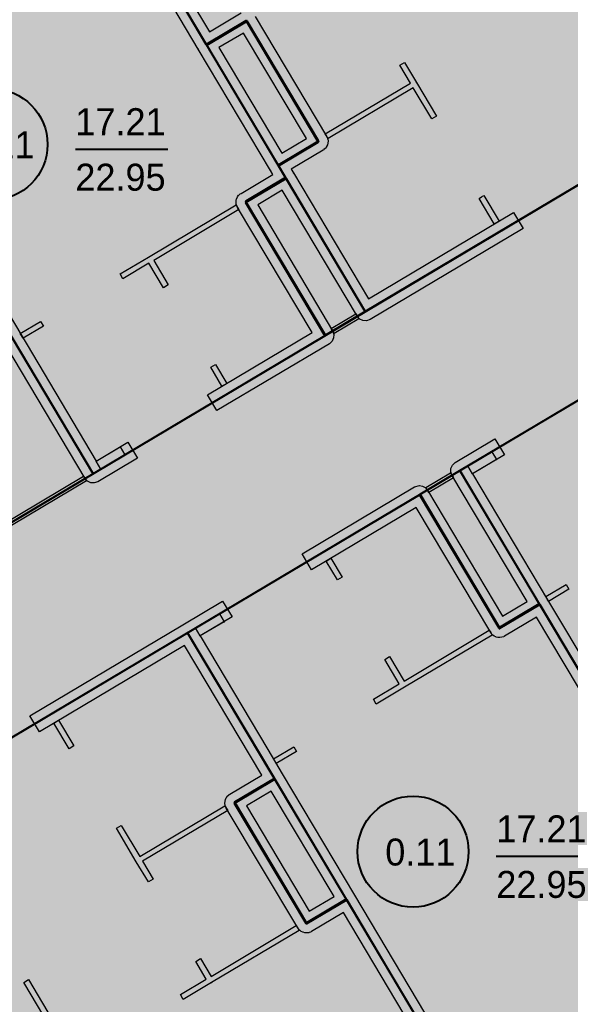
# Model space of a CAD drawing. Header units: millimetres. Extents: x 0 to 312583, y -208103 to 25097.
# Drawn here: x 53342 to 59294, y -116816 to -106175 of the extents above; entities that cross this region are included whole.
import ezdxf

# ---------------------------------------------------------------- set-up
doc = ezdxf.new("R2010")
doc.units = ezdxf.units.MM
doc.linetypes.add('Solid', pattern=[0])
for name, color, linetype, lineweight in [('Inner Walls', 5, 'Solid', 0), ('One-Bedroom Apartment', 1, 'Solid', 35), ('Room Objects', 47, 'Solid', 15), ('Room Walls', 47, 'Solid', 35), ('Service Area', 252, 'Solid', 25), ('Studio Apartment', 250, 'Solid', 25), ('Three-Bedroom Apartment', 151, 'Solid', 25)]:
    doc.layers.add(name, color=color, linetype=linetype, lineweight=lineweight)
doc.styles.add('Dialog.plain', font='Dialog.plain')

msp = doc.modelspace()

# ---------------------------------------------------------------- hatches: boundary and pattern name
at = {"layer": 'One-Bedroom Apartment', "linetype": 'Solid', "lineweight": 25}
for points in [[(53650, -103573), (56593, -101821), (59536, -100069), (62963, -105825), (60021, -107578), (57078, -109330), (56140, -107755), (56140, -107755), (56570, -107499), (56571, -107498), (56573, -107497), (56574, -107495), (56574, -107493), (56575, -107491), (56575, -107489), (56574, -107487), (56573, -107486), (55802, -106190), (55801, -106189), (55800, -106187), (55798, -106186), (55796, -106186), (55794, -106185), (55792, -106186), (55790, -106186), (55788, -106187), (55359, -106443)], [(49272, -116305), (52215, -114552), (55158, -112800), (56095, -114375), (55666, -114631), (55664, -114632), (55663, -114633), (55662, -114635), (55661, -114637), (55661, -114639), (55661, -114641), (55662, -114643), (55662, -114644), (56434, -115940), (56435, -115941), (56436, -115943), (56438, -115944), (56440, -115944), (56442, -115945), (56444, -115944), (56445, -115944), (56447, -115943), (56877, -115687), (56877, -115687), (58586, -118557), (55643, -120309), (52700, -122062)]]:
    msp.add_hatch(color=250, dxfattribs=at).paths.add_polyline_path(points, flags=0)
at = {"layer": 'Room Objects', "linetype": 'Solid', "lineweight": 0}
for points in [[(54170, -110945), (54427, -110791), (54479, -110877), (54479, -110877), (54221, -111031)], [(58238, -111083), (58187, -110997), (58187, -110997), (58445, -110844), (58496, -110929), (58496, -110929)], [(55295, -112835), (55244, -112749), (55244, -112749), (55502, -112596), (55553, -112682), (55553, -112682), (55295, -112835)]]:
    msp.add_hatch(color=5, dxfattribs=at).paths.add_polyline_path(points, flags=0)
at = {"layer": 'Service Area', "linetype": 'Solid', "lineweight": 25}
for points in [[(65906, -104074), (66929, -105792), (37502, -123313), (36478, -121594)], [(47764, -107077), (47764, -107077), (50707, -105325), (54135, -111082), (54135, -111082), (51192, -112834), (52996, -111760), (52741, -111330), (52178, -110385), (51359, -109010), (50541, -107635), (48736, -108710)], [(56565, -107491), (56135, -107747), (55364, -106451), (55794, -106195)], [(55791, -108146), (56221, -107890), (57078, -109330), (57078, -109330), (56648, -109585)], [(57671, -111304), (58101, -111048), (58958, -112487), (58528, -112743)], [(56101, -114383), (56872, -115679), (56442, -115935), (55671, -114639)]]:
    msp.add_hatch(color=254, dxfattribs=at).paths.add_polyline_path(points, flags=0)
at = {"layer": 'Studio Apartment', "linetype": 'Solid', "lineweight": 25}
for points in [[(50707, -105325), (50707, -105325), (53650, -103573), (56216, -107882), (56216, -107882), (55786, -108138), (55785, -108139), (55783, -108140), (55782, -108142), (55782, -108144), (55781, -108146), (55781, -108148), (55782, -108150), (55783, -108151), (56640, -109591), (54135, -111082)], [(58101, -111048), (60606, -109557), (61462, -110996), (61464, -110998), (61465, -110999), (61467, -111000), (61469, -111001), (61471, -111001), (61472, -111001), (61474, -111000), (61476, -111000), (61906, -110744), (61906, -110744), (64471, -115053), (64471, -115053), (61528, -116805)], [(55158, -112800), (55158, -112800), (57663, -111309), (57663, -111309), (58520, -112748), (58521, -112750), (58522, -112751), (58524, -112752), (58526, -112753), (58528, -112753), (58530, -112753), (58531, -112753), (58533, -112752), (58963, -112496), (61528, -116805), (61528, -116805), (58586, -118557)]]:
    msp.add_hatch(color=252, dxfattribs=at).paths.add_polyline_path(points, flags=0)

# ---------------------------------------------------------------- linework, layer by layer
at = {"layer": 'Inner Walls', "color": 47, "linetype": 'Solid', "lineweight": 15}
for p, q in [((53864, -103736), (55394, -106306)), ((55273, -106494), (53692, -103839)), ((50921, -105489), (54170, -110945)), ((54049, -111133), (50749, -105591)), ((55394, -106306), (55737, -106101)), ((55888, -106139), (56659, -107434)), ((55762, -106319), (55496, -106477)), ((56441, -107459), (55762, -106319)), ((56054, -107806), (55273, -106494)), ((55496, -106477), (56175, -107618)), ((56175, -107618), (56441, -107459)), ((56659, -107434), (56664, -107443)), ((56664, -107443), (56665, -107445)), ((56665, -107445), (56671, -107463)), ((56671, -107463), (56672, -107465)), ((56672, -107465), (56675, -107485)), ((56629, -107580), (56621, -107585)), ((56631, -107579), (56629, -107580)), ((56645, -107566), (56631, -107579)), ((56647, -107564), (56645, -107566)), ((56658, -107548), (56647, -107564)), ((56659, -107547), (56658, -107548)), ((56668, -107529), (56659, -107547)), ((56673, -107508), (56668, -107527)), ((56668, -107527), (56668, -107529)), ((56674, -107506), (56673, -107508)), ((56675, -107487), (56674, -107506)), ((56675, -107485), (56675, -107487)), ((56621, -107585), (56277, -107790)), ((56277, -107790), (56302, -107831)), ((55735, -108052), (56079, -107847)), ((56079, -107847), (56054, -107806)), ((56302, -107831), (57112, -109193)), ((55683, -108129), (55687, -108110)), ((55687, -108110), (55688, -108108)), ((55688, -108108), (55697, -108090)), ((55697, -108090), (55698, -108089)), ((55698, -108089), (55709, -108073)), ((55709, -108073), (55711, -108071)), ((55711, -108071), (55725, -108058)), ((55725, -108058), (55727, -108057)), ((55727, -108057), (55735, -108052)), ((56181, -108019), (55915, -108177)), ((56992, -109381), (56181, -108019)), ((55681, -108150), (55682, -108131)), ((55681, -108152), (55681, -108150)), ((55684, -108172), (55681, -108152)), ((55682, -108131), (55683, -108129)), ((55685, -108174), (55684, -108172)), ((55691, -108192), (55685, -108174)), ((55692, -108194), (55691, -108192)), ((55697, -108203), (55692, -108194)), ((56502, -109556), (55697, -108203)), ((55915, -108177), (56725, -109539)), ((57112, -109193), (58681, -108259)), ((58681, -108259), (58783, -108431)), ((58783, -108431), (57129, -109416)), ((57018, -109410), (56992, -109381)), ((57053, -109427), (57018, -109410)), ((57092, -109429), (57053, -109427)), ((57129, -109416), (57092, -109429)), ((55373, -110229), (56502, -109556)), ((56725, -109539), (56738, -109576)), ((56738, -109576), (56736, -109615)), ((56691, -109677), (55475, -110400)), ((56720, -109650), (56691, -109677)), ((56736, -109615), (56720, -109650)), ((55475, -110400), (55373, -110229)), ((54170, -110945), (54513, -110740)), ((54513, -110740), (54616, -110912)), ((58050, -110962), (58479, -110706)), ((58479, -110706), (58582, -110878)), ((58582, -110878), (58238, -111083)), ((54616, -110912), (54186, -111168)), ((58021, -110988), (58050, -110962)), ((58002, -111063), (58004, -111024)), ((58015, -111099), (58002, -111063)), ((58004, -111024), (58021, -110988)), ((58238, -111083), (59049, -112445)), ((54075, -111162), (54049, -111133)), ((54110, -111179), (54075, -111162)), ((54149, -111181), (54110, -111179)), ((54186, -111168), (54149, -111181)), ((58826, -112461), (58015, -111099)), ((56396, -111947), (57611, -111223)), ((57611, -111223), (57663, -111209)), ((57663, -111209), (57696, -111215)), ((57696, -111215), (57726, -111232)), ((57726, -111232), (57749, -111258)), ((57749, -111258), (58560, -112620)), ((57628, -111446), (56498, -112119)), ((58434, -112799), (57628, -111446)), ((56498, -112119), (56396, -111947)), ((55107, -112714), (55536, -112459)), ((55536, -112459), (55639, -112630)), ((58560, -112620), (58826, -112461)), ((59049, -112445), (61486, -116539)), ((55639, -112630), (55295, -112835)), ((58928, -112633), (58584, -112838)), ((61315, -116641), (58928, -112633)), ((53453, -113699), (55107, -112714)), ((55295, -112835), (56026, -114062)), ((58439, -112808), (58434, -112799)), ((58440, -112809), (58439, -112808)), ((58453, -112824), (58440, -112809)), ((58455, -112825), (58453, -112824)), ((58470, -112837), (58455, -112825)), ((58472, -112838), (58470, -112837)), ((58490, -112846), (58472, -112838)), ((58492, -112847), (58490, -112846)), ((58511, -112852), (58492, -112847)), ((58513, -112852), (58511, -112852)), ((58532, -112853), (58513, -112852)), ((58534, -112853), (58532, -112853)), ((58554, -112850), (58534, -112853)), ((58555, -112850), (58554, -112850)), ((58574, -112843), (58555, -112850)), ((58576, -112842), (58574, -112843)), ((58584, -112838), (58576, -112842)), ((55123, -112937), (53555, -113871)), ((55958, -114340), (55123, -112937)), ((53555, -113871), (53453, -113699)), ((56026, -114062), (56181, -114324)), ((55615, -114545), (55958, -114340)), ((56181, -114324), (56963, -115636)), ((55562, -114622), (55567, -114603)), ((55567, -114603), (55568, -114601)), ((55568, -114601), (55576, -114583)), ((55576, -114583), (55577, -114582)), ((55577, -114582), (55589, -114566)), ((55589, -114566), (55590, -114564)), ((55590, -114564), (55605, -114551)), ((55605, -114551), (55606, -114550)), ((55606, -114550), (55615, -114545)), ((56061, -114512), (55795, -114671)), ((56740, -115652), (56061, -114512)), ((55561, -114643), (55562, -114624)), ((55561, -114645), (55561, -114643)), ((55564, -114665), (55561, -114645)), ((55562, -114624), (55562, -114622)), ((55564, -114667), (55564, -114665)), ((55571, -114685), (55564, -114667)), ((55572, -114687), (55571, -114685)), ((55576, -114696), (55572, -114687)), ((56348, -115991), (55576, -114696)), ((55795, -114671), (56473, -115811)), ((56473, -115811), (56740, -115652)), ((56963, -115636), (58544, -118291)), ((56842, -115824), (56498, -116029)), ((58372, -118394), (56842, -115824)), ((56353, -115999), (56348, -115991)), ((56354, -116001), (56353, -115999)), ((56367, -116015), (56354, -116001)), ((56369, -116016), (56367, -116015)), ((56385, -116028), (56369, -116016)), ((56386, -116029), (56385, -116028)), ((56404, -116038), (56386, -116029)), ((56406, -116038), (56404, -116038)), ((56425, -116043), (56406, -116038)), ((56427, -116043), (56425, -116043)), ((56446, -116044), (56427, -116043)), ((56448, -116044), (56446, -116044)), ((56468, -116042), (56448, -116044)), ((56470, -116041), (56468, -116042)), ((56488, -116035), (56470, -116041)), ((56490, -116034), (56488, -116035)), ((56498, -116029), (56490, -116034))]:
    msp.add_line(p, q, dxfattribs=at)
for p in [(55273, -106494), (56054, -107806), (56302, -107831), (59049, -112445)]:
    msp.add_point(p, dxfattribs=at)
at = {"layer": 'One-Bedroom Apartment', "color": 250, "linetype": 'Solid', "lineweight": 25}
for p, q in [((55359, -106443), (53650, -103573)), ((55788, -106187), (55359, -106443)), ((55790, -106186), (55788, -106187)), ((55792, -106186), (55790, -106186)), ((55794, -106185), (55792, -106186)), ((55796, -106186), (55794, -106185)), ((55798, -106186), (55796, -106186)), ((55800, -106187), (55798, -106186)), ((55801, -106189), (55800, -106187)), ((55802, -106190), (55801, -106189)), ((56573, -107486), (55802, -106190)), ((56140, -107755), (56570, -107499)), ((56570, -107499), (56571, -107498)), ((56571, -107498), (56573, -107497)), ((56574, -107487), (56573, -107486)), ((56573, -107497), (56574, -107495)), ((56575, -107489), (56574, -107487)), ((56574, -107493), (56575, -107491)), ((56574, -107495), (56574, -107493)), ((56575, -107491), (56575, -107489)), ((60021, -107578), (57078, -109330)), ((57078, -109330), (56140, -107755)), ((52215, -114552), (55158, -112800)), ((55158, -112800), (56095, -114375)), ((56095, -114375), (55666, -114631)), ((55662, -114635), (55661, -114637)), ((55661, -114637), (55661, -114639)), ((55661, -114639), (55661, -114641)), ((55661, -114641), (55662, -114643)), ((55663, -114633), (55662, -114635)), ((55662, -114643), (55662, -114644)), ((55662, -114644), (56434, -115940)), ((55664, -114632), (55663, -114633)), ((55666, -114631), (55664, -114632)), ((56447, -115943), (56877, -115687)), ((56877, -115687), (58586, -118557)), ((56434, -115940), (56435, -115941)), ((56435, -115941), (56436, -115943)), ((56436, -115943), (56438, -115944)), ((56438, -115944), (56440, -115944)), ((56440, -115944), (56442, -115945)), ((56442, -115945), (56444, -115944)), ((56444, -115944), (56445, -115944)), ((56445, -115944), (56447, -115943))]:
    msp.add_line(p, q, dxfattribs=at)
for p in [(56140, -107755), (56877, -115687)]:
    msp.add_point(p, dxfattribs=at)
at = {"layer": 'Room Objects', "color": 0, "linetype": 'Solid', "lineweight": 0}
for p, q in [((54170, -110945), (54427, -110791)), ((54479, -110877), (54221, -111031)), ((54427, -110791), (54479, -110877)), ((58187, -110997), (58445, -110844)), ((58445, -110844), (58496, -110929)), ((54221, -111031), (54170, -110945)), ((58496, -110929), (58238, -111083)), ((58238, -111083), (58187, -110997)), ((55244, -112749), (55502, -112596)), ((55553, -112682), (55295, -112835)), ((55502, -112596), (55553, -112682)), ((55295, -112835), (55244, -112749))]:
    msp.add_line(p, q, dxfattribs=at)
for p in [(54479, -110877), (58496, -110929), (58187, -110997), (55553, -112682), (55244, -112749), (55295, -112835)]:
    msp.add_point(p, dxfattribs=at)
at = {"layer": 'Room Walls', "color": 47, "linetype": 'Solid', "lineweight": 9}
for p, q in [((57451, -106668), (57503, -106637)), ((57565, -106860), (57451, -106668)), ((57503, -106637), (57632, -106855)), ((56644, -107409), (57565, -106860)), ((57596, -106912), (56675, -107460)), ((57796, -107248), (57596, -106912)), ((57632, -106855), (57848, -107217)), ((57848, -107217), (57796, -107248)), ((56675, -107460), (56644, -107409)), ((58308, -108107), (58334, -108091)), ((58472, -108383), (58308, -108107)), ((58334, -108091), (58359, -108076)), ((58359, -108076), (58524, -108352)), ((54734, -108741), (55681, -108177)), ((55681, -108177), (55712, -108228)), ((55712, -108228), (54791, -108777)), ((58524, -108352), (58472, -108383)), ((54428, -108923), (54734, -108741)), ((54739, -108808), (54459, -108975)), ((54896, -109072), (54739, -108808)), ((54791, -108777), (54948, -109041)), ((54459, -108975), (54428, -108923)), ((54948, -109041), (54896, -109072)), ((56710, -109514), (56976, -109355)), ((56976, -109355), (56992, -109381)), ((56992, -109381), (57007, -109407)), ((53349, -109566), (53569, -109435)), ((53599, -109486), (53379, -109617)), ((53569, -109435), (53599, -109486)), ((57007, -109407), (56741, -109565)), ((53379, -109617), (53349, -109566)), ((56741, -109565), (56710, -109514)), ((55408, -109931), (55434, -109916)), ((55434, -109916), (55459, -109900)), ((55459, -109900), (55581, -110105)), ((55529, -110135), (55408, -109931)), ((55555, -110120), (55529, -110135)), ((55581, -110105), (55555, -110120)), ((57733, -111232), (58000, -111074)), ((58000, -111074), (58030, -111125)), ((54064, -111159), (51233, -112844)), ((53007, -111719), (54034, -111107)), ((54034, -111107), (54064, -111159)), ((58030, -111125), (57764, -111284)), ((57764, -111284), (57733, -111232)), ((56655, -112026), (56706, -111995)), ((56776, -112230), (56655, -112026)), ((56706, -111995), (56828, -112199)), ((56828, -112199), (56776, -112230)), ((59028, -112410), (59249, -112279)), ((59279, -112331), (59059, -112462)), ((59249, -112279), (59279, -112331)), ((59059, -112462), (59028, -112410)), ((57497, -113322), (58418, -112774)), ((58418, -112774), (58434, -112799)), ((58449, -112825), (57502, -113389)), ((58434, -112799), (58449, -112825)), ((57288, -113089), (57339, -113058)), ((57445, -113353), (57288, -113089)), ((57339, -113058), (57497, -113322)), ((57165, -113520), (57445, -113353)), ((57502, -113389), (57196, -113571)), ((57196, -113571), (57165, -113520)), ((53712, -113778), (53763, -113747)), ((53763, -113747), (53928, -114023)), ((53876, -114054), (53712, -113778)), ((53928, -114023), (53876, -114054)), ((56085, -114163), (56306, -114032)), ((56306, -114032), (56336, -114083)), ((56116, -114214), (56085, -114163)), ((56336, -114083), (56116, -114214)), ((54640, -115218), (55561, -114670)), ((55561, -114670), (55592, -114721)), ((55592, -114721), (54670, -115270)), ((54388, -114913), (54440, -114882)), ((54603, -115275), (54388, -114913)), ((54440, -114882), (54640, -115218)), ((54733, -115493), (54603, -115275)), ((54670, -115270), (54785, -115462)), ((54785, -115462), (54733, -115493)), ((55411, -116514), (56332, -115965)), ((56332, -115965), (56363, -116017)), ((56363, -116017), (55416, -116581)), ((55245, -116352), (55296, -116321)), ((55359, -116544), (55245, -116352)), ((55296, -116321), (55411, -116514)), ((53387, -116579), (53438, -116548)), ((53888, -117420), (53387, -116579)), ((53438, -116548), (53939, -117390)), ((55079, -116711), (55359, -116544)), ((55416, -116581), (55110, -116763)), ((55110, -116763), (55079, -116711))]:
    msp.add_line(p, q, dxfattribs=at)
for p in [(57632, -106855), (55416, -116581)]:
    msp.add_point(p, dxfattribs=at)
at = {"layer": 'Service Area', "color": 254, "linetype": 'Solid', "lineweight": 25}
for p, q in [((36478, -121594), (65906, -104074)), ((50707, -105325), (54135, -111082)), ((66929, -105792), (37502, -123313)), ((55364, -106451), (55794, -106195)), ((55794, -106195), (56565, -107491)), ((56135, -107747), (55364, -106451)), ((56565, -107491), (56135, -107747)), ((55791, -108146), (56221, -107890)), ((56221, -107890), (57078, -109330)), ((56648, -109585), (55791, -108146)), ((57078, -109330), (56648, -109585)), ((54135, -111082), (51192, -112834)), ((57671, -111304), (58101, -111048)), ((58101, -111048), (58958, -112487)), ((58528, -112743), (57671, -111304)), ((58958, -112487), (58528, -112743)), ((55671, -114639), (56101, -114383)), ((56101, -114383), (56872, -115679)), ((56442, -115935), (55671, -114639)), ((56872, -115679), (56442, -115935))]:
    msp.add_line(p, q, dxfattribs=at)
for p in [(57078, -109330), (54135, -111082)]:
    msp.add_point(p, dxfattribs=at)
at = {"layer": 'Studio Apartment', "color": 252, "linetype": 'Solid', "lineweight": 25}
for p, q in [((53650, -103573), (56216, -107882)), ((54135, -111082), (50707, -105325)), ((56216, -107882), (55786, -108138)), ((55782, -108144), (55781, -108146)), ((55781, -108146), (55781, -108148)), ((55781, -108148), (55782, -108150)), ((55783, -108140), (55782, -108142)), ((55782, -108142), (55782, -108144)), ((55782, -108150), (55783, -108151)), ((55785, -108139), (55783, -108140)), ((55783, -108151), (56640, -109591)), ((55786, -108138), (55785, -108139)), ((56640, -109591), (54135, -111082)), ((58101, -111048), (60606, -109557)), ((61528, -116805), (58101, -111048)), ((55158, -112800), (57663, -111309)), ((57663, -111309), (58520, -112748)), ((58533, -112752), (58963, -112496)), ((58963, -112496), (61528, -116805)), ((58520, -112748), (58521, -112750)), ((58521, -112750), (58522, -112751)), ((58522, -112751), (58524, -112752)), ((58524, -112752), (58526, -112753)), ((58526, -112753), (58528, -112753)), ((58528, -112753), (58530, -112753)), ((58530, -112753), (58531, -112753)), ((58531, -112753), (58533, -112752)), ((58586, -118557), (55158, -112800))]:
    msp.add_line(p, q, dxfattribs=at)
for p in [(56216, -107882), (57663, -111309), (55158, -112800)]:
    msp.add_point(p, dxfattribs=at)
at = {"layer": 'Three-Bedroom Apartment', "color": 7, "linetype": 'Solid', "lineweight": 25}
for p, q in [((53944, -107573), (54944, -107573)), ((58494, -115216), (59494, -115216))]:
    msp.add_line(p, q, dxfattribs=at)
for centre in [(53044, -107523), (57594, -115166)]:
    msp.add_circle(centre, 600, dxfattribs=at)

# ---------------------------------------------------------------- texts
at = {"layer": 'Three-Bedroom Apartment', "color": 7, "linetype": 'Solid', "lineweight": 25, "style": 'Dialog.plain'}
for s, p in [('17.21', (53944, -107423)), ('0.11', (52744, -107673)), ('22.95', (53944, -108023)), ('17.21', (58494, -115066)), ('0.11', (57294, -115316)), ('22.95', (58494, -115666))]:
    msp.add_text(s, height=291.6, dxfattribs=at).set_placement(p)

doc.saveas('drawing.dxf')
